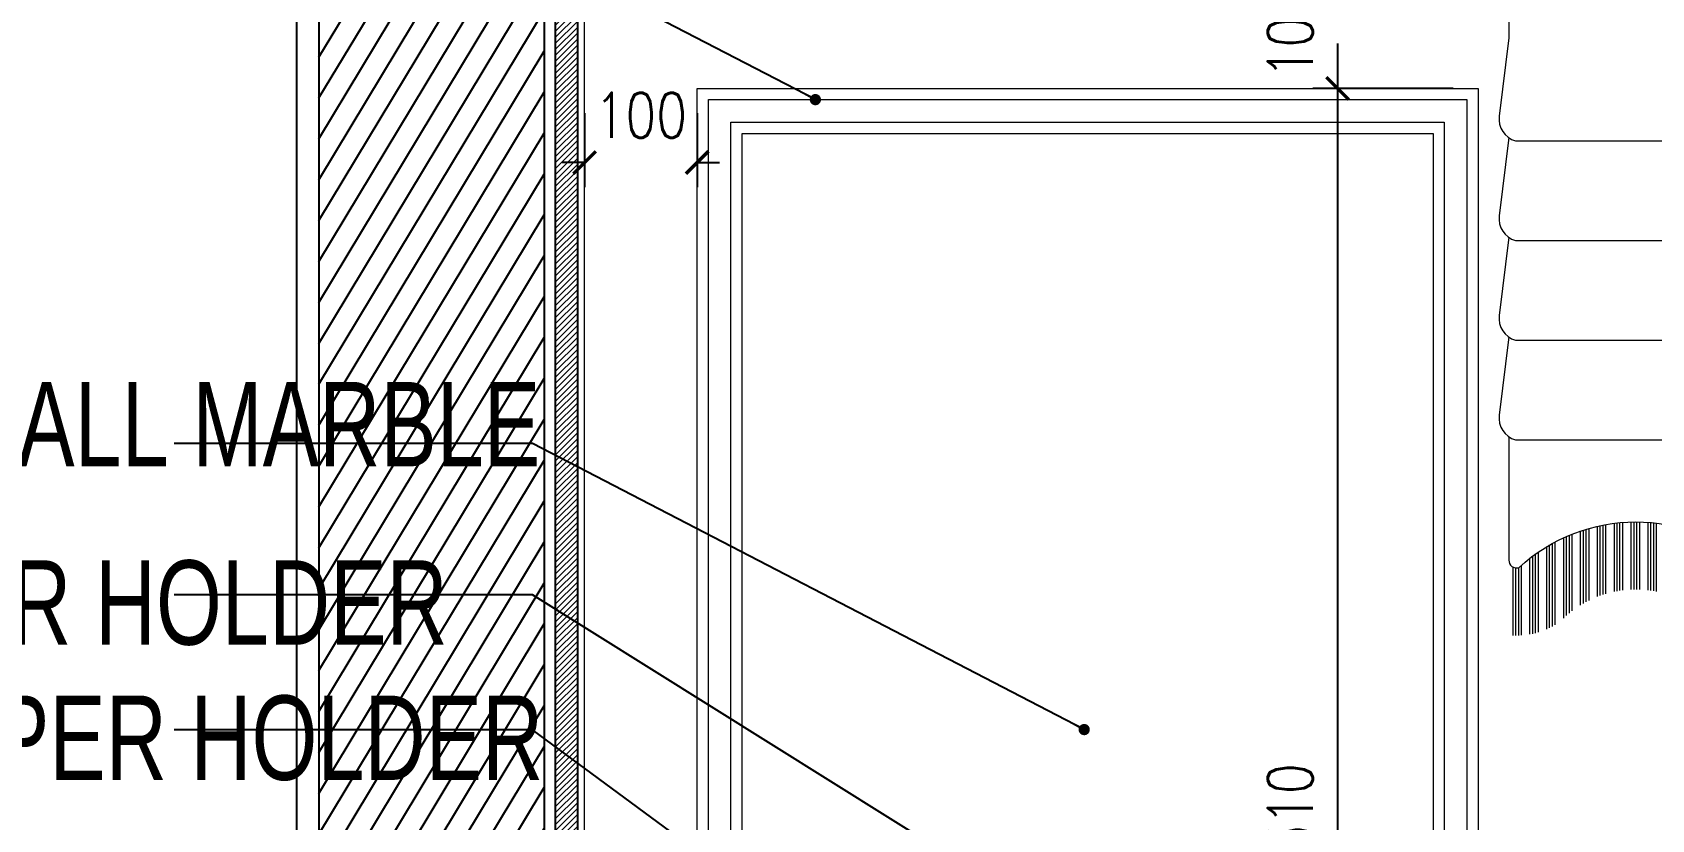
# Model space of a CAD drawing. Header units: inches. Extents: x 193287 to 241687, y 437648 to 550079.
# Drawn here: x 220992 to 222431, y 449995 to 450695 of the extents above; entities that cross this region are included whole.
import ezdxf

# ---------------------------------------------------------------- set-up
doc = ezdxf.new("R2010")
doc.units = ezdxf.units.IN
doc.header["$MEASUREMENT"] = 0
doc.linetypes.add('HIDDEN', pattern=[0.375, 0.25, -0.125])
doc.linetypes.add('HIDDEN2', pattern=[0.1875, 0.125, -0.0625])
for name, color, linetype, lineweight in [('A-Dim-ID', 9, 'Continuous', 20), ('CQ Marble', 6, 'Continuous', 0), ('CQ Mirror-Glass', 4, 'Continuous', 0), ('CQ wooh hatch', 8, 'HIDDEN', 18)]:
    doc.layers.add(name, color=color, linetype=linetype, lineweight=lineweight)
for name, color, linetype in [('CQ Plaster', 1, 'Continuous'), ('CQ section wall', 3, 'Continuous'), ('CQ text label', 3, 'Continuous'), ('CQ Wood Section', 1, 'Continuous'), ('CQ_callout', 34, 'Continuous'), ('curtain', 21, 'Continuous'), ('xref grd floor$2$CQ Wall hatch_CHB', 8, 'Continuous')]:
    doc.layers.add(name, color=color, linetype=linetype)
doc.styles.add('DIM 50', font='romans.shx', dxfattribs={"width": 0.75, "height": 100})
doc.styles.add('ST9', font='romans.shx', dxfattribs={"width": 0.8})
doc.styles.get("Standard").update_dxf_attribs({"font": 'arial.ttf'})
doc.dimstyles.new('DIM-20', dxfattribs={"dimscale": 1000, "dimtxt": 0.044, "dimasz": 0.035, "dimexe": 0.022, "dimexo": 0.022, "dimgap": 0.022, "dimtad": 1, "dimdec": 0, "dimzin": 0, "dimdsep": 46, "dimtxsty": 'ST9', "dimblk1": 'ARCHTICK', "dimblk2": 'ARCHTICK', "dimsah": 1, "dimcen": 0.08800000000000001, "dimdle": 0.04, "dimclrd": 256, "dimclre": 256, "dimclrt": 3, "dimadec": 0, "dimazin": 0, "dimtfac": 1, "dimtdec": 0, "dimtix": 1, "dimtofl": 0, "dimtmove": 1, "dimatfit": 3, "dimldrblk": 'CLOSED', "dimfxl": 1, "dimtolj": 1, "dimtzin": 0, "dimarcsym": 0})
doc.dimstyles.get("Standard").update_dxf_attribs({"dimtxt": 0.18, "dimasz": 0.18, "dimexe": 0.18, "dimexo": 0.0625, "dimgap": 0.09, "dimtad": 0, "dimtih": 1, "dimtoh": 1, "dimdec": 4, "dimzin": 0, "dimdsep": 46, "dimtxsty": 'Standard', "dimcen": 0.09, "dimadec": 0, "dimazin": 0, "dimtfac": 1, "dimtdec": 4, "dimtofl": 0, "dimtmove": 0, "dimatfit": 3, "dimfxl": 1, "dimtolj": 1, "dimtzin": 0, "dimarcsym": 0})
pattern_1 = [(90, (0, -177.2005790714138), (-15, 2.7e-15), []), (90, (2.499999995804917, -174.7005790756089), (-15, 2.7e-15), []), (90, (5.000000005751977, -172.2005790656618), (-15, 2.7e-15), []), (90, (7.500000001556895, -169.7005790698569), (-15, 2.7e-15), [])]

# ---------------------------------------------------------------- blocks, each defined once
blk = doc.blocks.new('SECTION C AND F')
at = {"layer": 'xref grd floor$2$CQ Wall hatch_CHB'}
h = blk.add_hatch(dxfattribs=at)
h.set_pattern_fill('ANSI31,_O', color=8, scale=150, angle=76.02857671701435)
h.set_pattern_definition([(121.0285767170143, (96352.91449730995, 1302.347264588345), (-16.06706840326394, -9.664978682068453), [])])
h.paths.add_polyline_path([(345525.1430145206, 483585.9141500182), (345325.1546030397, 483585.9141500181), (345325.1546030398, 479335.5675787643), (345525.143243755, 479335.5675787643), (345525.143243756, 483035.91459576), (345525.1429853452, 483035.91459576), (345525.1429853453, 483235.9145957599)])
at = {"layer": 'CQ Plaster'}
blk.add_line((345545.1432437559, 483585.9141500182, -3.702303727552735e-05), (345545.1432437559, 479335.5675787644, -3.706432096730846e-05), dxfattribs=at)
at = {"layer": 'CQ section wall'}
for p, q in [((345325.1546030398, 483585.9141500182, -3.788916285204743e-05), (345325.1546030398, 479335.5675787643, -3.796236303696106e-05)), ((345525.1432437559, 483585.9141500182, -3.702303727552735e-05), (345525.1432437559, 479335.5675787642, -3.706432096730846e-05))]:
    blk.add_line(p, q, dxfattribs=at)
blk = doc.blocks.new('roman blind bath1')
at = {"layer": 'curtain', "linetype": 'HIDDEN2', "lineweight": 0}
h = blk.add_hatch(dxfattribs=at)
h.set_pattern_fill('ANSI34', color=2, scale=20, angle=45)
h.set_pattern_definition(pattern_1)
h.paths.add_polyline_path([(38230.47394734059, -5204.522992821082, -0.4946440027054794), (38221.5171278327, -5197.694907760121), (38221.51712774989, -5264.399525421172, 0.1812334740806336), (38267.10664207212, -5252.624262197884, -0.6415741421014537), (38426.71129450439, -5307.478149848232), (38511.19572876628, -5212.840588482927, 0.1268809994040344), (38719.19144225415, -5263.141345741947), (38719.19144225415, -5203.13335522445, -0.1597414447872839), (38499.83638598047, -5135.469167544663), (38438.1909538927, -5204.522992821082, 0.3919873210612983)])
h = blk.add_hatch(dxfattribs=at)
h.set_pattern_fill('ANSI34', color=2, scale=20, angle=45)
h.set_pattern_definition(pattern_1)
h.paths.add_polyline_path([(39207.90893716772, -5204.522992821082, 0.4946440027054794), (39216.8657566756, -5197.694907760121), (39216.86575675842, -5264.399525421172, -0.1812334740806336), (39171.27624243619, -5252.624262197884, 0.6415741421014537), (39011.67159000392, -5307.478149848232), (38927.18715574203, -5212.840588482927, -0.1268809994040344), (38719.19144225415, -5263.141345741947), (38719.19144225415, -5203.13335522445, 0.1597414447872839), (38938.54649852784, -5135.469167544663), (39000.19193061561, -5204.522992821082, -0.3919873210612983)])
at = {"layer": 'curtain', "color": 2, "lineweight": 0, "elevation": -2.0560705748e-06}
for points in [[(38719.19144557903, -4294.17683771357), (38198.78267177204, -4294.17683771357), (38198.78267177204, -4648.299387796651, -0.4859872476917574), (38466.19932949207, -4648.299387796651), (38502.14424456906, -4586.958822027603, 0.1518079992585226), (38719.19144557903, -4654.412336078062)], [(38719.19144225415, -4294.17683771357), (39239.60021606116, -4294.17683771357), (39239.60021606116, -4648.299387796651, 0.4859872476917574), (38972.18355834112, -4648.299387796651), (38936.23864326412, -4586.958822027603, -0.1518079992585226), (38719.19144225415, -4654.412336078062)], [(38719.19144557903, -4314.17683771357), (38218.78267177204, -4314.17683771357), (38218.78267177204, -4601.087157751186, -0.3637650590073445), (38462.61741681147, -4614.85343343617), (38496.08680784715, -4557.73738857482, 0.1670415640495835), (38719.19144558395, -4634.412336078063, 0.1670415640495835)], [(38719.19144225415, -4314.17683771357), (39219.60021606115, -4314.17683771357), (39219.60021606115, -4601.087157751186, 0.3637650590073304), (38975.76547102173, -4614.85343343617), (38942.29607998604, -4557.73738857482, -0.1670415640495835), (38719.19144224924, -4634.412336078063, -0.1670415640495835)], [(38221.51712921239, -4624.519619571959), (38221.51712921239, -4733.453816174358), (38212.97662259361, -4803.058784651927, 0.3661005842302482), (38227.39088781051, -4825.069144277473), (38719.19144557903, -4825.069144277473)], [(39216.8657586208, -4624.519619571959), (39216.8657586208, -4733.453816174358), (39225.40626523958, -4803.058784651927, -0.3661005842302482), (39210.99200002268, -4825.069144277473), (38719.19144225415, -4825.069144277473)], [(38221.51712921239, -4822.054105710065), (38212.97662259361, -4891.659074187632, 0.3661005842302482), (38227.39088781051, -4913.66943381318), (38719.19144557903, -4913.66943381318)], [(39216.8657586208, -4822.054105710065), (39225.40626523958, -4891.659074187632, -0.3661005842302482), (39210.99200002268, -4913.66943381318), (38719.19144225415, -4913.66943381318)], [(38221.51712921239, -4910.654395245771), (38212.97662259361, -4980.259363723337, 0.3661005842302482), (38227.39088781051, -5002.269723348887), (38719.19144557903, -5002.269723348887)], [(39216.8657586208, -4910.654395245771), (39225.40626523958, -4980.259363723337, -0.3661005842302482), (39210.99200002268, -5002.269723348887), (38719.19144225415, -5002.269723348887)], [(38221.51712921239, -4999.254684781479), (38212.97662259361, -5068.859653259045, 0.3661005842302482), (38227.39088781051, -5090.870012884594), (38719.19144557903, -5090.870012884594)], [(39216.8657586208, -4999.254684781479), (39225.40626523958, -5068.859653259045, -0.3661005842302482), (39210.99200002268, -5090.870012884594), (38719.19144225415, -5090.870012884594)], [(38221.5171258875, -5088.03363966954), (38221.5171258875, -5197.689657651192, 0.4948746031744314), (38230.47394734059, -5204.522992821082, -0.3919873210612985), (38438.1909538927, -5204.522992821082), (38499.83638598047, -5135.469167544663, 0.1597414447872839), (38719.19144225415, -5203.13335522445)], [(39216.8657586208, -5088.033641996466), (39216.8657586208, -5197.689657651192, -0.4948746031744314), (39207.90893716772, -5204.522992821082, 0.3919873210612985), (39000.19193061561, -5204.522992821082), (38938.54649852784, -5135.469167544663, -0.1597414447872839), (38719.19144225415, -5203.13335522445)]]:
    blk.add_lwpolyline(points, format="xyb", dxfattribs=at)
for points in [[(38221.51712921239, -4692.368693779903), (38221.51712921239, -4733.453816174358)], [(39216.8657586208, -4692.368693779903), (39216.8657586208, -4733.453816174358)], [(38221.51712921239, -4822.054105710065), (38221.51712921239, -4822.232773389347)], [(39216.8657586208, -4822.054105710065), (39216.8657586208, -4822.232773389347)], [(38221.51712921239, -4910.654395245771), (38221.51712921239, -4910.833062925052)], [(38221.5171258875, -4999.254711879185), (38221.5171258875, -4999.433350133833)], [(39216.8657586208, -4999.254684781479), (39216.8657586208, -4999.43335246076)]]:
    blk.add_lwpolyline(points, dxfattribs=at)
blk = doc.blocks.new('svanity section gf-15')
at = {"layer": 'CQ wooh hatch', "linetype": 'ByBlock'}
h = blk.add_hatch(dxfattribs=at)
h.set_pattern_fill('ANSI31', color=256, scale=30, angle=-90)
h.set_pattern_definition([(315, (-142331.3780380632, 4566.826584564988), (2.651650429449553, 2.651650429449553), [])])
h.paths.add_polyline_path([(233658.1155254458, 449384.1325222608), (233638.126148962, 449384.1325222605), (233638.1256468575, 450954.9731823716), (233658.1155254458, 450954.9731823716)])
at = {"layer": 'CQ Mirror-Glass', "extrusion": (-4.885221514467737e-08, 5.985931785203956e-09, 0.9999999999999988), "elevation": -0.008725700320534576}
blk.add_lwpolyline([(233632.1256468736, 450925.2631311614), (233632.1256468573, 450934.9509609552, -0.037239687188083), (233632.1289659513, 450934.9954630911), (233635.1256468572, 450954.9733357969), (233638.1256468572, 450954.9733357969), (233638.1256468736, 450925.2631311614), (233638.1256468735, 449384.1325222599), (233635.1256468735, 449384.1325222599), (233632.1289659675, 449404.1103949656, -0.037239687188083), (233632.1256468735, 449404.1548971015)], format="xyb", close=True, dxfattribs=at)
at = {"layer": 'CQ Wood Section', "elevation": -1.134604902167276e-05}
blk.add_lwpolyline([(233658.1155254458, 449384.1325222608), (233638.126148962, 449384.1325222605), (233638.1256468575, 450954.9731823716), (233658.1155254458, 450954.9731823716)], close=True, dxfattribs=at)
blk = doc.blocks.new('_ARCHTICK')
at = {"color": 0, "linetype": 'ByBlock', "const_width": 0.15}
blk.add_lwpolyline([(-0.5, -0.5), (0.5, 0.5)], dxfattribs=at)
blk = doc.blocks.new('*D2350')
at = {"layer": 'A-Dim-ID', "lineweight": -2, "transparency": 16777216}
for p, q in [((219506.215719345, 451808.6335868967), (219506.215719345, 448295.5974352557)), ((221660.6740426499, 451768.6335868967), (219484.215719345, 451768.6335868967)), ((220995.0638256191, 448335.5974352557), (219484.215719345, 448335.5974352557))]:
    blk.add_line(p, q, dxfattribs=at)
at = {"layer": 'Defpoints', "color": 0, "transparency": 16777216}
for p in [(221682.6740426499, 451768.6335868967, -0.0001595121872389043), (219506.215719345, 448335.5974352557), (221017.0638256191, 448335.5974352557, -0.000637568305459117)]:
    blk.add_point(p, dxfattribs=at)
at = {"layer": 'A-Dim-ID', "lineweight": -2, "transparency": 16777216, "xscale": 20, "yscale": 20, "zscale": 20}
for p, rotation in [((219506.215719345, 451768.6335868967), 90), ((219506.215719345, 448335.5974352557), 270)]:
    blk.add_blockref('_ARCHTICK', p, dxfattribs=dict(at, rotation=rotation))
at = {"layer": 'A-Dim-ID', "color": 3, "transparency": 16777216, "insert": (219464.2157193451, 450052.115511076), "char_height": 40, "attachment_point": 5, "rotation": 90, "style": 'ST9'}
blk.add_mtext('\\A1;3433', dxfattribs=at)
blk = doc.blocks.new('_CLOSED')
at = {"color": 0, "linetype": 'ByBlock'}
for p, q in [((-1, 0.1666666666666666), (0, 0)), ((-1, 0.1666666666666666), (-1, -0.1666666666666666)), ((0, 0), (-1, -0.1666666666666666)), ((0, 0), (-1, 0))]:
    blk.add_line(p, q, dxfattribs=at)
blk = doc.blocks.new('*D903')
at = {"layer": 'A-Dim-ID', "lineweight": -2, "transparency": 16777216}
for p, q in [((222151.4793325444, 450745.6439348687), (222151.4793325444, 450765.6439348687)), ((222254.3632165291, 450745.6439348687), (222129.4793325444, 450745.6439348687)), ((222254.3632165292, 450645.6439348686), (222129.4793325444, 450645.6439348686)), ((222151.4793325444, 450645.6439348686), (222151.4793325444, 450625.6439348686))]:
    blk.add_line(p, q, dxfattribs=at)
at = {"layer": 'Defpoints', "color": 0, "transparency": 16777216}
for p in [(222276.3632165291, 450745.6439348687, -0.0006184634476899299), (222151.4793325444, 450645.6439348686), (222276.3632165292, 450645.6439348686, -0.0006178648545114018)]:
    blk.add_point(p, dxfattribs=at)
at = {"layer": 'A-Dim-ID', "lineweight": -2, "transparency": 16777216, "xscale": 20, "yscale": 20, "zscale": 20}
for p, rotation in [((222151.4793325444, 450745.6439348687), 270), ((222151.4793325444, 450645.6439348686), 90)]:
    blk.add_blockref('_ARCHTICK', p, dxfattribs=dict(at, rotation=rotation))
at = {"layer": 'A-Dim-ID', "color": 3, "transparency": 16777216, "insert": (222109.4793325444, 450695.6439348685), "char_height": 40, "attachment_point": 5, "rotation": 90, "style": 'ST9'}
blk.add_mtext('\\A1;100', dxfattribs=at)
blk = doc.blocks.new('*D907')
at = {"layer": 'A-Dim-ID', "lineweight": -2, "transparency": 16777216}
for p, q in [((222151.4793325447, 450685.6439348686), (222151.4793325447, 449295.5942005558)), ((222254.3632165292, 450645.6439348686), (222129.4793325447, 450645.6439348686)), ((222254.3632165291, 449335.5942005558), (222129.4793325447, 449335.5942005558))]:
    blk.add_line(p, q, dxfattribs=at)
at = {"layer": 'Defpoints', "color": 0, "transparency": 16777216}
for p in [(222276.3632165292, 450645.6439348686, -0.0006178648545114018), (222151.4793325447, 449335.5942005558), (222276.3632165291, 449335.5942005558, -0.0006097236895773253)]:
    blk.add_point(p, dxfattribs=at)
at = {"layer": 'A-Dim-ID', "lineweight": -2, "transparency": 16777216, "xscale": 20, "yscale": 20, "zscale": 20}
for p, rotation in [((222151.4793325447, 450645.6439348686), 90), ((222151.4793325447, 449335.5942005558), 270)]:
    blk.add_blockref('_ARCHTICK', p, dxfattribs=dict(at, rotation=rotation))
at = {"layer": 'A-Dim-ID', "color": 3, "transparency": 16777216, "insert": (222109.4793325448, 449990.619067712), "char_height": 40, "attachment_point": 5, "rotation": 90, "style": 'ST9'}
blk.add_mtext('\\A1;1310', dxfattribs=at)
blk = doc.blocks.new('*D954')
at = {"layer": 'A-Dim-ID', "lineweight": -2, "transparency": 16777216}
for p, q in [((221482.3634564078, 450623.6439348703), (221482.3634564078, 450557.7263116129)), ((221582.3634564243, 450623.6439348703), (221582.3634564243, 450557.7263116129)), ((221482.3634564078, 450579.7263116129), (221462.3634564078, 450579.7263116129)), ((221582.3634564243, 450579.7263116129), (221602.3634564243, 450579.7263116129))]:
    blk.add_line(p, q, dxfattribs=at)
at = {"layer": 'Defpoints', "color": 0, "transparency": 16777216}
for p in [(221482.3634564078, 450645.6439348703, -0.0006532473380271479), (221582.3634564243, 450645.6439348703, -0.000651768280102407), (221482.3634564078, 450579.7263116129)]:
    blk.add_point(p, dxfattribs=at)
at = {"layer": 'A-Dim-ID', "lineweight": -2, "transparency": 16777216, "xscale": 20, "yscale": 20, "zscale": 20}
blk.add_blockref('_ARCHTICK', (221482.3634564078, 450579.7263116129), dxfattribs=at)
at = {"layer": 'A-Dim-ID', "lineweight": -2, "transparency": 16777216, "xscale": 20, "yscale": 20, "zscale": 20, "rotation": 180}
blk.add_blockref('_ARCHTICK', (221582.3634564243, 450579.7263116129), dxfattribs=at)
at = {"layer": 'A-Dim-ID', "color": 3, "transparency": 16777216, "insert": (221532.3634564161, 450621.7263116129), "char_height": 40, "attachment_point": 5, "style": 'ST9'}
blk.add_mtext('\\A1;100', dxfattribs=at)

msp = doc.modelspace()

# ---------------------------------------------------------------- linework, layer by layer
at = {"layer": 'CQ Marble', "extrusion": (-4.885221514467737e-08, 5.985931785203956e-09, 0.9999999999999988)}
for points, elevation in [([(221582.363456424, 450645.6439348704), (222276.3632165288, 450645.6439348685), (222276.3632165287, 449335.5942005557), (221582.3634564239, 449335.5942005576)], -0.008779023488048297), ([(221622.3634564242, 450605.6439348703), (222236.3632165286, 450605.6439348685), (222236.3632165286, 449375.5942005558), (221622.3634564241, 449375.5942005576)], -0.008779023488048291)]:
    msp.add_lwpolyline(points, close=True, dxfattribs=dict(at, elevation=elevation))
at = {"layer": 'CQ Marble', "color": 8, "extrusion": (-4.885221514467737e-08, 5.985931785203956e-09, 0.9999999999999988)}
for points, elevation in [([(221592.3634564241, 450635.6439348701), (222266.3632165285, 450635.6439348683), (222266.3632165285, 449345.5942005559), (221592.3634564241, 449345.5942005579)], -0.008779023488048295), ([(221612.3634564242, 450615.6439348701), (222246.3632165285, 450615.6439348683), (222246.3632165285, 449365.5942005559), (221612.3634564242, 449365.5942005578)], -0.008779023488048293)]:
    msp.add_lwpolyline(points, close=True, dxfattribs=dict(at, elevation=elevation))

# ---------------------------------------------------------------- block references
at = {"layer": 'CQ Marble', "xscale": -1}
for name, p in [('SECTION C AND F', (566771.5106461509, -31100.29778367747, -0.0005345741421694776)), ('svanity section gf-15', (455114.4891032818, 131.4659164680634, -0.0006442467464165633))]:
    msp.add_blockref(name, p, dxfattribs=at)
at = {"layer": 'curtain', "color": 1, "xscale": -1}
msp.add_blockref('roman blind bath1', (261520.5470073563, 455423.9661853096, -0.0005510082267867718), dxfattribs=at)

# ---------------------------------------------------------------- texts
at = {"layer": 'CQ text label', "color": 3, "ltscale": 500, "char_height": 74.99999999999997, "width": 1867.392251551311, "attachment_point": 1, "style": 'DIM 50'}
for s, insert in [('{\\fCityBlueprint|b0|i0|c2|p2;CALACATTA ORO WALL MARBLE}', (220251.8029195674, 450384.625730515, -0.0001933078738152218)), ('{\\fCityBlueprint|b0|i0|c2|p2;(SMDS 1013)PAPER HOLDER}', (220315.6731791415, 450226.0004677919, -0.0001958575650509272)), ('{\\fCityBlueprint|b0|i0|c2|p2;(SMDS 1015)SPARE PAPER HOLDER}', (220124.6749756437, 450105.7738073938, -0.0001958575650509272))]:
    msp.add_mtext(s, dxfattribs=dict(at, insert=insert))

# ---------------------------------------------------------------- dimensions: what is measured, and where the dimension line sits
at = {"layer": 'A-Dim-ID'}
for base, p1, p2, picture, middle in [((219506.215719345, 448335.5974352557, 0.0002832261836998825), (221682.6740426498, 451768.6335868965, 0.0001237139964609782), (221017.0638256189, 448335.5974352554, -0.0003543421217592345), '*D2350', (219464.2157193451, 450052.115511076, 0.0002832261836998825)), ((222151.4793325444, 450645.6439348686), (222276.363216529, 450745.6439348685, -0.0006184634476899299), (222276.3632165291, 450645.6439348684, -0.0006178648545114018), '*D903', (222109.4793325444, 450695.6439348685)), ((222151.4793325447, 449335.5942005558), (222276.3632165291, 450645.6439348684, -0.0006178648545114018), (222276.363216529, 449335.5942005556, -0.0006097236895773253), '*D907', (222109.4793325448, 449990.619067712))]:
    dim = msp.add_linear_dim(base=base, p1=p1, p2=p2, angle=90, dimstyle='DIM-20', override={"dimtxt": 0.04, "dimasz": 0.02}, dxfattribs=at)
    dim.commit()
    dim.dimension.update_dxf_attribs({"geometry": picture, "text_midpoint": middle})
dim = msp.add_linear_dim(base=(221482.3634564078, 450579.7263116129), p1=(221582.3634564243, 450645.6439348703, -0.000651768280102407), p2=(221482.3634564078, 450645.6439348703, -0.0006532473380271479), dimstyle='DIM-20', override={"dimtxt": 0.04, "dimasz": 0.02}, dxfattribs=at)
dim.commit()
dim.dimension.update_dxf_attribs({"geometry": '*D954', "text_midpoint": (221532.3634564161, 450621.7263116129)})

# ---------------------------------------------------------------- leaders
at = {"layer": 'CQ_callout', "color": 8}
for points in [[(221687.4781167249, 450635.6439348697, -0.0001933078738152218), (221436.0455605691, 450766.0793905188, -0.0001933078738152218), (221117.5598733468, 450766.0793905188, -0.0001933078738152218)], [(221926.3633364767, 450075.4962966796, -0.0001933078738152218), (221436.0455605691, 450329.8580368263, -0.0001933078738152218), (221117.5598733468, 450329.8580368264, -0.0001933078738152218)], [(223198.4155309903, 449092.8847569487, -0.0001933078738152218), (221436.0455605691, 450195.3861654354, -0.0001933078738152218), (221117.5598733468, 450195.3861654354, -0.0001933078738152218)], [(222963.3844382097, 448950.7815573005, -0.0001933078738152218), (221436.0455605691, 450075.1595050373, -0.0001933078738152218), (221117.5598733468, 450075.1595050374, -0.0001933078738152218)]]:
    msp.add_leader(points, dimstyle='Standard', override={"dimasz": 10, "dimldrblk": 'Dot', "dimfxl": 0.1, "dimarcsym": 2}, dxfattribs=at)

doc.saveas('drawing.dxf')
